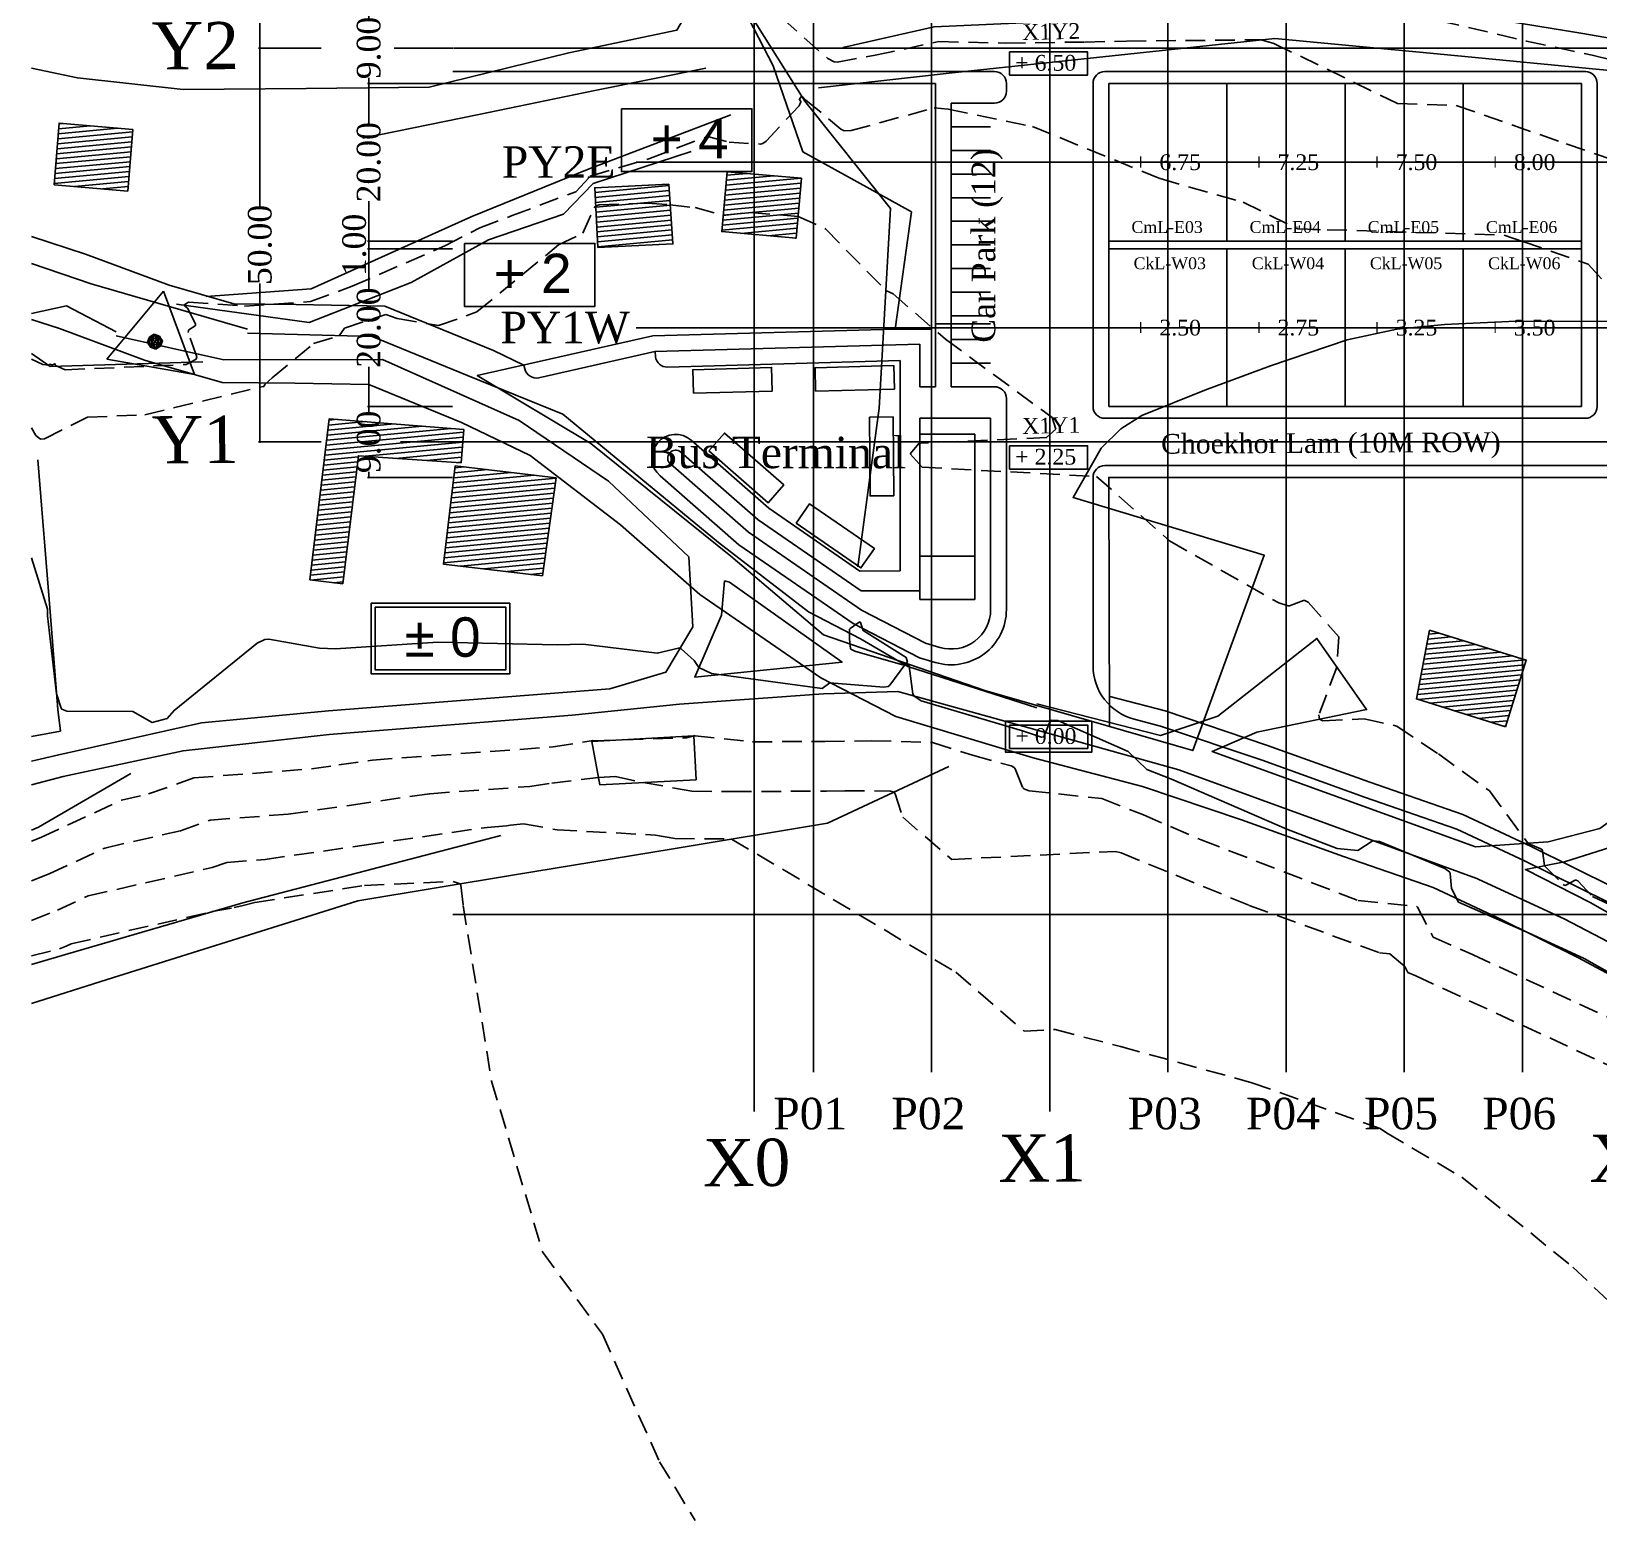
# Model space of a CAD drawing. Extents: x 15746 to 36625, y 87803 to 171760.
# Drawn here: x 15748.2 to 15947.2, y 88253.1 to 88442.1 of the extents above; entities that cross this region are included whole.
import ezdxf

# ---------------------------------------------------------------- set-up
doc = ezdxf.new("R2010")
doc.units = 0
doc.header["$LTSCALE"] = 5
doc.header["$MEASUREMENT"] = 0
doc.linetypes.add('A_CONTINUOUS_LINE', pattern=[0])
doc.linetypes.add('DASHED', pattern=[0.75, 0.5, -0.25])
for name, color, linetype in [('BOUNDARY', 7, 'FENCELINE2'), ('CONTOUR', 254, 'Continuous'), ('Demarcation', 7, 'Continuous'), ('EXISTING BUILDING', 21, 'Continuous'), ('EXISTING ROAD', 25, 'Continuous'), ('Phase1', 7, 'Continuous'), ('RELIEF', 255, 'Continuous'), ('STREAM & RIVER FRONT', 161, 'Continuous'), ('SURVEY', 7, 'A_CONTINUOUS_LINE'), ('text', 7, 'Continuous')]:
    doc.layers.add(name, color=color, linetype=linetype)
doc.styles.get("Standard").update_dxf_attribs({"font": 'TIMES.TTF', "height": 3})
doc.linetypes.add('FENCELINE2', pattern='A,0.25,-0.1,[132,ltypeshp.shx,S=0.1,R=0,X=-0.1,Y=0],-0.1,1', length=1.45)
doc.dimstyles.get("Standard").update_dxf_attribs({"dimtxt": 0.2, "dimasz": 0.3, "dimexe": 0.18, "dimexo": 0.0625, "dimgap": 0.09, "dimtad": 0, "dimzin": 0, "dimdsep": 46, "dimtxsty": 'Standard', "dimblk": 'DOT', "dimcen": 0.09, "dimadec": 0, "dimazin": 0, "dimtfac": 1, "dimtofl": 0, "dimtmove": 2, "dimatfit": 2, "dimfxl": 1, "dimtolj": 1, "dimtzin": 0, "dimarcsym": 0})
pattern_1 = [(5.3223326, (-54437.6184, 31781.70936), (-0.0579741825, 0.6223053866), [])]

# ---------------------------------------------------------------- blocks, each defined once
blk = doc.blocks.new('S022')
at = {"color": 0}
for p, q in [((-0.498, -0.286), (0.002, 0.584)), ((0.002, 0.584), (0.502, -0.286)), ((-0.078, 0.004), (0.062, 0.064)), ((-0.078, 0.004), (-0.068, 0.034)), ((-0.068, -0.026), (-0.078, 0.004)), ((0.082, 0.004), (-0.078, 0.004)), ((0.062, -0.056), (-0.078, 0.004)), ((-0.068, 0.034), (-0.058, 0.064)), ((0.002, 0.084), (-0.058, -0.056)), ((-0.058, 0.064), (-0.028, 0.074)), ((0.002, -0.076), (-0.058, 0.064)), ((-0.058, 0.064), (0.062, 0.064)), ((-0.058, -0.056), (-0.058, 0.064)), ((-0.058, 0.064), (0.082, 0.004)), ((0.082, 0.004), (-0.058, -0.056)), ((-0.028, 0.074), (0.002, 0.084)), ((0.002, 0.084), (0.032, 0.074)), ((0.002, -0.076), (0.002, 0.084)), ((0.062, -0.056), (0.002, 0.084)), ((0.062, 0.064), (0.002, -0.076)), ((0.032, 0.074), (0.062, 0.064)), ((0.062, 0.064), (0.072, 0.034)), ((0.062, 0.064), (0.062, -0.056)), ((0.072, 0.034), (0.082, 0.004)), ((0.082, 0.004), (0.072, -0.026)), ((-0.058, -0.056), (-0.068, -0.026)), ((-0.028, -0.066), (-0.058, -0.056)), ((-0.058, -0.056), (0.062, -0.056)), ((0.002, -0.076), (-0.028, -0.066)), ((0.032, -0.066), (0.002, -0.076)), ((0.062, -0.056), (0.032, -0.066)), ((0.072, -0.026), (0.062, -0.056)), ((0.502, -0.286), (-0.498, -0.286))]:
    blk.add_line(p, q, dxfattribs=at)
blk = doc.blocks.new('_Dot')
at = {"color": 0, "linetype": 'ByBlock', "lineweight": -2}
blk.add_line((-0.5, 0), (-1, 0), dxfattribs=at)
at = {"color": 0, "linetype": 'ByBlock', "const_width": 0.5}
blk.add_lwpolyline([(-0.25, 0, 1), (0.25, 0, 1)], format="xyb", close=True, dxfattribs=at)
blk = doc.blocks.new('*D79')
at = {"layer": 'Defpoints', "color": 0}
for p in [(15791.09, 88394.49), (15801.76, 88394.49), (15801.76, 88385.49)]:
    blk.add_point(p, dxfattribs=at)
at = {"layer": 'Demarcation', "color": 0, "lineweight": -2}
for p, q in [((15801.69, 88394.49), (15790.91, 88394.49)), ((15791.09, 88394.19), (15791.09, 88393.79)), ((15791.09, 88385.79), (15791.09, 88386.19)), ((15801.69, 88385.49), (15790.91, 88385.49))]:
    blk.add_line(p, q, dxfattribs=at)
at = {"layer": 'Demarcation', "color": 0, "lineweight": -2, "xscale": 0.3000000000000001, "yscale": 0.3000000000000001, "zscale": 0.3000000000000001}
for p, rotation in [((15791.09, 88394.49), 90), ((15791.09, 88385.49), 270)]:
    blk.add_blockref('_Dot', p, dxfattribs=dict(at, rotation=rotation))
at = {"layer": 'Demarcation', "color": 0, "insert": (15791.09, 88389.99), "char_height": 3, "attachment_point": 5, "rotation": 90}
blk.add_mtext('\\A1;9.00', dxfattribs=at)
blk = doc.blocks.new('*D80')
at = {"layer": 'Defpoints', "color": 0}
for p in [(15791.09, 88414.49), (15801.76, 88414.49), (15801.76, 88394.49)]:
    blk.add_point(p, dxfattribs=at)
at = {"layer": 'Demarcation', "color": 0, "lineweight": -2}
for p, q in [((15801.69, 88414.49), (15790.91, 88414.49)), ((15791.09, 88414.19), (15791.09, 88409.44)), ((15791.09, 88394.79), (15791.09, 88399.54)), ((15801.69, 88394.49), (15790.91, 88394.49))]:
    blk.add_line(p, q, dxfattribs=at)
at = {"layer": 'Demarcation', "color": 0, "lineweight": -2, "xscale": 0.3000000000000001, "yscale": 0.3000000000000001, "zscale": 0.3000000000000001}
for p, rotation in [((15791.09, 88414.49), 90), ((15791.09, 88394.49), 270)]:
    blk.add_blockref('_Dot', p, dxfattribs=dict(at, rotation=rotation))
at = {"layer": 'Demarcation', "color": 0, "insert": (15791.09, 88404.49), "char_height": 3, "attachment_point": 5, "rotation": 90}
blk.add_mtext('\\A1;20.00', dxfattribs=at)
blk = doc.blocks.new('*D81')
at = {"layer": 'Defpoints', "color": 0}
for p in [(15791.09, 88415.49), (15801.76, 88415.49), (15801.76, 88414.49)]:
    blk.add_point(p, dxfattribs=at)
at = {"layer": 'Demarcation', "color": 0, "lineweight": -2}
for p, q in [((15801.69, 88415.49), (15790.91, 88415.49)), ((15801.69, 88414.49), (15790.91, 88414.49)), ((15791.09, 88414.79), (15791.09, 88415.19))]:
    blk.add_line(p, q, dxfattribs=at)
at = {"layer": 'Demarcation', "color": 0, "lineweight": -2, "xscale": 0.3000000000000001, "yscale": 0.3000000000000001, "zscale": 0.3000000000000001}
for p, rotation in [((15791.09, 88415.49), 90), ((15791.09, 88414.49), 270)]:
    blk.add_blockref('_Dot', p, dxfattribs=dict(at, rotation=rotation))
at = {"layer": 'Demarcation', "color": 0, "insert": (15789.25, 88414.99), "char_height": 3, "attachment_point": 5, "rotation": 90}
blk.add_mtext('\\A1;1.00', dxfattribs=at)
blk = doc.blocks.new('*D82')
at = {"layer": 'Defpoints', "color": 0}
for p in [(15791.09, 88435.49), (15801.76, 88435.49), (15801.76, 88415.49)]:
    blk.add_point(p, dxfattribs=at)
at = {"layer": 'Demarcation', "color": 0, "lineweight": -2}
for p, q in [((15801.69, 88435.49), (15790.91, 88435.49)), ((15791.09, 88435.19), (15791.09, 88430.44)), ((15791.09, 88415.79), (15791.09, 88420.54)), ((15801.69, 88415.49), (15790.91, 88415.49))]:
    blk.add_line(p, q, dxfattribs=at)
at = {"layer": 'Demarcation', "color": 0, "lineweight": -2, "xscale": 0.3000000000000001, "yscale": 0.3000000000000001, "zscale": 0.3000000000000001}
for p, rotation in [((15791.09, 88435.49), 90), ((15791.09, 88415.49), 270)]:
    blk.add_blockref('_Dot', p, dxfattribs=dict(at, rotation=rotation))
at = {"layer": 'Demarcation', "color": 0, "insert": (15791.09, 88425.49), "char_height": 3, "attachment_point": 5, "rotation": 90}
blk.add_mtext('\\A1;20.00', dxfattribs=at)
blk = doc.blocks.new('*D83')
at = {"layer": 'Defpoints', "color": 0}
for p in [(15791.09, 88444.49), (15801.76, 88444.49), (15801.76, 88435.49)]:
    blk.add_point(p, dxfattribs=at)
at = {"layer": 'Demarcation', "color": 0, "lineweight": -2}
for p, q in [((15801.69, 88444.49), (15790.91, 88444.49)), ((15791.09, 88444.19), (15791.09, 88443.79)), ((15791.09, 88435.79), (15791.09, 88436.19)), ((15801.69, 88435.49), (15790.91, 88435.49))]:
    blk.add_line(p, q, dxfattribs=at)
at = {"layer": 'Demarcation', "color": 0, "lineweight": -2, "xscale": 0.3000000000000001, "yscale": 0.3000000000000001, "zscale": 0.3000000000000001}
for p, rotation in [((15791.09, 88444.49), 90), ((15791.09, 88435.49), 270)]:
    blk.add_blockref('_Dot', p, dxfattribs=dict(at, rotation=rotation))
at = {"layer": 'Demarcation', "color": 0, "insert": (15791.09, 88439.99), "char_height": 3, "attachment_point": 5, "rotation": 90}
blk.add_mtext('\\A1;9.00', dxfattribs=at)
blk = doc.blocks.new('*D88')
at = {"layer": 'Defpoints', "color": 0}
for p in [(15777.27, 88439.99), (15785.1, 88439.99), (15785.1, 88389.99)]:
    blk.add_point(p, dxfattribs=at)
at = {"layer": 'Demarcation', "color": 0, "lineweight": -2}
for p, q in [((15785.04, 88439.99), (15777.09, 88439.99)), ((15777.27, 88439.69), (15777.27, 88419.88)), ((15777.27, 88390.29), (15777.27, 88410.1)), ((15785.04, 88389.99), (15777.09, 88389.99))]:
    blk.add_line(p, q, dxfattribs=at)
at = {"layer": 'Demarcation', "color": 0, "lineweight": -2, "xscale": 0.3000000000000001, "yscale": 0.3000000000000001, "zscale": 0.3000000000000001}
for p, rotation in [((15777.27, 88439.99), 90), ((15777.27, 88389.99), 270)]:
    blk.add_blockref('_Dot', p, dxfattribs=dict(at, rotation=rotation))
at = {"layer": 'Demarcation', "color": 0, "insert": (15777.27, 88414.99), "char_height": 3, "attachment_point": 5, "rotation": 90}
blk.add_mtext('\\A1;50.00', dxfattribs=at)
blk = doc.blocks.new('*D89')
at = {"layer": 'Defpoints', "color": 0}
for p in [(15777.27, 88494.49), (15777.27, 88494.49), (15785.1, 88439.99)]:
    blk.add_point(p, dxfattribs=at)
at = {"layer": 'Demarcation', "color": 0, "lineweight": -2}
for p, q in [((15777.21, 88494.49), (15777.09, 88494.49)), ((15777.27, 88494.19), (15777.27, 88472.13)), ((15777.27, 88440.29), (15777.27, 88462.35)), ((15785.04, 88439.99), (15777.09, 88439.99))]:
    blk.add_line(p, q, dxfattribs=at)
at = {"layer": 'Demarcation', "color": 0, "lineweight": -2, "xscale": 0.3000000000000001, "yscale": 0.3000000000000001, "zscale": 0.3000000000000001}
for p, rotation in [((15777.27, 88494.49), 90), ((15777.27, 88439.99), 270)]:
    blk.add_blockref('_Dot', p, dxfattribs=dict(at, rotation=rotation))
at = {"layer": 'Demarcation', "color": 0, "insert": (15777.27, 88467.24), "char_height": 3, "attachment_point": 5, "rotation": 90}
blk.add_mtext('\\A1;54.50', dxfattribs=at)

msp = doc.modelspace()

# ---------------------------------------------------------------- hatches: boundary and pattern name
at = {"layer": 'EXISTING BUILDING'}
h = msp.add_hatch(dxfattribs=at)
h.set_pattern_fill('ANSI31', color=256, scale=5, angle=-39.67767, style=0)
h.set_pattern_definition(pattern_1)
h.paths.add_polyline_path([(15761.134, 88429.638), (15751.776, 88430.449), (15751.121, 88422.606), (15760.481, 88421.824)])
h = msp.add_hatch(dxfattribs=at)
h.set_pattern_fill('ANSI31', color=256, scale=5, angle=-39.67767, style=0)
h.set_pattern_definition(pattern_1)
h.paths.add_polyline_path([(15845.34, 88415.841), (15845.997, 88423.449), (15836.562, 88424.288), (15835.885, 88416.682)])
h = msp.add_hatch(dxfattribs=at)
h.set_pattern_fill('ANSI31', color=256, scale=5, angle=-39.67767, style=0)
h.set_pattern_definition(pattern_1)
h.paths.add_polyline_path([(15820.143, 88414.649), (15819.765, 88422.256), (15829.182, 88422.722), (15829.701, 88415.123)])
h = msp.add_hatch(dxfattribs=at)
h.set_pattern_fill('ANSI31', color=256, scale=5, angle=-39.67767, style=0)
h.set_pattern_definition(pattern_1)
h.paths.add_polyline_path([(15803.131, 88391.566), (15786.067, 88392.936), (15783.598, 88372.462), (15787.798, 88371.956), (15789.759, 88388.224), (15802.792, 88387.349)])
h.paths.add_polyline_path([(15813.124, 88372.988), (15800.563, 88374.485), (15802.055, 88386.974), (15814.891, 88385.44)])
h = msp.add_hatch(dxfattribs=at)
h.set_pattern_fill('ANSI31', color=256, scale=5, angle=-39.67767, style=0)
h.set_pattern_definition(pattern_1)
h.paths.add_polyline_path([(15935.378, 88353.838), (15938.022, 88362.291), (15925.739, 88366.074), (15924.071, 88357.376)])

# ---------------------------------------------------------------- linework, layer by layer
for p, q in [((15840.026, 88635.394), (15840.026, 88304.99)), ((15877.526, 88635.394), (15877.526, 88304.99)), ((15801.82, 88439.99), (16223.476, 88439.99)), ((15801.757, 88389.99), (16223.476, 88389.99)), ((15801.757, 88329.99), (16223.476, 88329.99))]:
    msp.add_line(p, q)
at = {"color": 254}
for p, q in [((15847.526, 88635.394), (15847.526, 88309.99)), ((15862.526, 88635.394), (15862.526, 88309.99)), ((15892.526, 88635.394), (15892.526, 88309.99)), ((15907.526, 88635.394), (15907.526, 88309.99)), ((15922.526, 88635.394), (15922.526, 88309.99)), ((15937.526, 88635.394), (15937.526, 88309.99)), ((15825.026, 88425.49), (16185.026, 88425.49)), ((15825.026, 88404.49), (16185.026, 88404.49))]:
    msp.add_line(p, q, dxfattribs=at)
at = {"color": 7}
for p, q in [((15857.894, 88404.31), (15862.526, 88404.31)), ((15827.475, 88400.803), (15827.457, 88401.448))]:
    msp.add_line(p, q, dxfattribs=at)
for points in [[(15872.401, 88439.498), (15882.329, 88439.498), (15882.329, 88436.546), (15872.401, 88436.546)], [(15872.401, 88389.498), (15882.329, 88389.498), (15882.329, 88386.546), (15872.401, 88386.546)], [(15871.93, 88354.539), (15882.858, 88354.539), (15882.858, 88350.588), (15871.93, 88350.588)], [(15872.43, 88354.039), (15882.358, 88354.039), (15882.358, 88351.088), (15872.43, 88351.088)]]:
    msp.add_lwpolyline(points, close=True, dxfattribs=at)
at = {"layer": 'BOUNDARY'}
msp.add_line((15751.965, 88353.271), (15751.615, 88356.026), dxfattribs=at)
for points in [[(15950.134, 88405.31), (15935.829, 88405.286), (15927.638, 88404.895), (15921.582, 88404.306), (15915.295, 88402.927), (15905.571, 88399.65), (15897.209, 88396.554), (15889.217, 88393.358), (15886.562, 88391.663), (15884.076, 88389.209), (15880.495, 88382.929), (15904.752, 88375.605), (15895.692, 88350.803), (15869.286, 88358.429), (15848.803, 88365.493), (15837.044, 88375.488), (15819.258, 88389.777), (15804.851, 88398.41), (15827.144, 88403.44), (15857.894, 88404.31), (15857.894, 88404.31), (15859.994, 88419.19), (15846.171, 88426.823), (15842.415, 88437.719), (15836.816, 88448.558)], [(15749.049, 88387.709), (15750.629, 88368.401), (15751.615, 88356.026)], [(15948.687, 88362.07), (15948.687, 88385.49), (15945.281, 88385.49), (15931.814, 88385.49), (15917.239, 88385.49), (15905.909, 88385.49), (15885.026, 88385.49), (15885.117, 88353.858)], [(15751.965, 88353.271), (15748.245, 88352.604)]]:
    msp.add_lwpolyline(points, dxfattribs=at)
at = {"layer": 'CONTOUR', "color": 253, "linetype": 'DASHED'}
for points in [[(15840.731, 88446.258), (15849.357, 88438.653), (15850.163, 88438.224), (15850.551, 88438.203), (15855.365, 88439.07), (15863.463, 88440.795), (15871.943, 88440.617), (15882.015, 88440.746), (15887.281, 88440.858), (15904.382, 88441.031), (15905.984, 88440.575), (15921.679, 88432.934), (15929.12, 88432.711), (15943.099, 88427.82), (15962.556, 88421.139)], [(15923.38, 88444.319), (15938.033, 88440.866), (15946.38, 88439.07), (15951.302, 88437.867)], [(15748.245, 88400.491), (15749.719, 88399.821), (15750.411, 88399.732), (15750.416, 88399.734), (15750.459, 88399.773), (15750.523, 88399.811), (15750.706, 88399.871), (15750.721, 88399.871), (15750.732, 88399.863), (15750.812, 88399.743), (15750.822, 88399.735), (15750.857, 88399.736), (15751.212, 88399.899), (15751.25, 88399.892), (15751.255, 88399.878), (15751.207, 88399.725), (15751.211, 88399.711), (15752.533, 88399.132), (15767.916, 88399.825), (15769.182, 88400.506), (15769.236, 88400.802), (15768.174, 88403.858), (15768.184, 88404.142), (15768.234, 88404.211), (15769.05, 88404.743), (15769.098, 88404.815), (15769.079, 88404.997), (15768.061, 88406.97), (15767.633, 88407.284), (15767.619, 88407.333), (15768.177, 88407.718), (15775.298, 88407.237), (15783.675, 88407.799), (15788.966, 88409.751), (15800.722, 88414.86), (15805.168, 88417.169), (15809.287, 88418.717), (15817.347, 88421.742), (15819.191, 88423.711), (15826.646, 88425.915), (15834.079, 88428.773), (15836.812, 88428.036), (15840.794, 88427.796), (15841.106, 88427.851), (15841.539, 88428.156), (15845.708, 88432.66), (15845.934, 88433.152), (15845.929, 88433.179), (15845.768, 88433.444), (15845.761, 88433.471), (15845.772, 88433.507), (15845.996, 88433.875), (15846.03, 88433.896), (15846.087, 88433.878), (15846.581, 88433.386), (15851.016, 88429.683), (15851.431, 88429.484), (15852.303, 88429.5), (15862.853, 88432.392), (15864.635, 88432.218), (15875.325, 88430.029), (15891.537, 88423.408), (15902.071, 88420.414), (15909.013, 88417.034), (15935.204, 88416.249), (15937.579, 88415.418), (15945.903, 88412.56), (15962.072, 88394.774)], [(15748.245, 88391.763), (15748.804, 88390.802), (15749.404, 88390.345), (15749.909, 88390.382), (15755.361, 88393.119), (15762.662, 88393.44), (15777.705, 88397.028), (15777.797, 88397.055), (15777.804, 88397.059), (15777.813, 88397.072), (15777.895, 88397.256), (15778.827, 88398.139), (15784.07, 88402.473), (15787.319, 88403.452), (15787.989, 88404.447), (15793.264, 88406.142), (15794.671, 88405.651), (15799.926, 88404.756), (15804.814, 88406.483), (15815.171, 88414.996), (15818.267, 88416.477), (15819.696, 88419.71), (15819.881, 88419.926), (15820.347, 88420.082), (15826.441, 88420.274), (15829.362, 88420.081), (15832.5, 88419.732), (15836.069, 88418.74), (15839.511, 88419.108), (15845.578, 88418.603), (15849.083, 88417.026), (15856.708, 88409.211), (15857.636, 88408.778), (15864.315, 88403.01), (15877.821, 88393.083), (15878.299, 88391.614), (15877.114, 88390.529), (15860.943, 88389.84), (15859.808, 88388.461), (15861.334, 88386.781), (15883.476, 88385.594), (15892.747, 88377.413), (15906.594, 88369.551), (15907.801, 88369.184), (15907.964, 88369.202), (15909.751, 88369.874), (15909.918, 88369.879), (15910.326, 88369.636), (15914.225, 88365.238), (15913.98, 88361.415), (15911.694, 88355.342), (15911.782, 88354.783), (15912.193, 88354.577), (15917.459, 88354.838), (15921.573, 88353.918), (15926.863, 88350.381), (15933.349, 88345.694), (15938.252, 88339.035), (15939.892, 88338.337), (15940.005, 88338.249), (15940.067, 88338.107), (15940.357, 88336.185), (15942.698, 88333.81), (15942.94, 88333.689), (15943.058, 88333.706), (15944.24, 88334.356), (15944.357, 88334.373), (15944.553, 88334.271), (15946.413, 88332.301), (15953.457, 88328.963)], [(15748.245, 88339.294), (15749.446, 88339.767), (15759.683, 88344.518), (15763.122, 88345.301), (15768.855, 88347.349), (15783.808, 88348.487), (15787.264, 88348.986), (15791.546, 88349.604), (15814.508, 88351.272), (15819.343, 88352.034), (15819.464, 88352.109), (15819.684, 88352.064), (15831.437, 88352.442), (15832.339, 88352.688), (15832.34, 88352.69), (15832.351, 88352.706), (15832.352, 88352.707), (15832.36, 88352.708), (15832.455, 88352.694), (15839.791, 88351.925), (15848.995, 88351.974), (15854.904, 88352.054), (15862.644, 88351.836), (15867.705, 88350.216), (15872.646, 88348.854), (15873.003, 88348.659), (15873.134, 88348.484), (15874.097, 88346.134), (15874.237, 88345.963), (15874.927, 88345.688), (15884.149, 88344.727), (15889.433, 88342.642), (15896.745, 88339.482), (15916.704, 88331.765), (15924.093, 88331.05), (15924.209, 88330.95), (15926.21, 88327.115), (15931.191, 88324.925), (15949.026, 88316.662)], [(15748.245, 88334.276), (15750.513, 88335.17), (15757.56, 88338.44), (15767.172, 88340.631), (15770.964, 88341.985), (15780.859, 88342.739), (15788.881, 88343.897), (15798.82, 88345.333), (15811.531, 88346.255), (15814.306, 88346.692), (15820.251, 88347.392), (15822.404, 88347.499), (15825.93, 88346.753), (15832.114, 88345.651), (15837.175, 88345.601), (15849.2, 88345.665), (15851.52, 88345.698), (15857.322, 88345.674), (15857.768, 88345.521), (15857.919, 88345.317), (15858.868, 88342.344), (15865.082, 88336.992), (15885.868, 88338.014), (15886.603, 88337.821), (15902.866, 88331.157), (15919.382, 88325.149), (15920.72, 88325.019), (15922.591, 88323.413), (15922.99, 88322.647), (15923.984, 88322.211), (15952.692, 88308.91)], [(15748.245, 88329.258), (15751.58, 88330.572), (15755.438, 88332.362), (15771.22, 88335.96), (15773.074, 88336.622), (15777.909, 88336.99), (15790.498, 88338.808), (15806.095, 88341.06), (15808.554, 88341.238), (15809.09, 88341.322), (15810.737, 88341.517), (15814.992, 88340.743), (15827.488, 88340.086), (15829.939, 88339.649), (15837.148, 88339.578), (15865.611, 88322.663), (15874.275, 88315.2), (15878.231, 88315.394), (15886.527, 88313.232), (15903.192, 88308.654), (15919.459, 88302.818), (15920.275, 88302.307), (15929.846, 88296.658), (15943.926, 88285.246), (15952.864, 88276.79)], [(15748.245, 88324.776), (15751.806, 88325.643), (15752.646, 88325.974), (15753.315, 88326.284), (15771.201, 88330.362), (15774.002, 88330.881), (15774.986, 88331.121), (15776.635, 88331.524), (15790.553, 88333.693), (15801.796, 88334.208), (15802.674, 88333.893), (15802.777, 88333.706), (15803.067, 88331.148), (15806.672, 88308.84), (15813.136, 88287.186), (15820.733, 88276.721), (15827.988, 88260.544), (15832.507, 88253.061)]]:
    msp.add_lwpolyline(points, dxfattribs=at)
at = {"layer": 'CONTOUR', "color": 7}
for points in [[(15823.144, 88432.289), (15839.713, 88432.289), (15839.713, 88424.311), (15823.144, 88424.311)], [(15803.215, 88415.176), (15819.784, 88415.176), (15819.784, 88407.197), (15803.215, 88407.197)], [(15791.406, 88369.518), (15808.975, 88369.518), (15808.975, 88360.54), (15791.406, 88360.54)], [(15791.906, 88369.018), (15808.475, 88369.018), (15808.475, 88361.04), (15791.906, 88361.04)]]:
    msp.add_lwpolyline(points, close=True, dxfattribs=at)
msp.add_lwpolyline([(15748.245, 88375.271), (15750.303, 88368.741), (15750.282, 88367.896), (15751.459, 88357.998), (15752.017, 88356.179), (15752.108, 88356.053), (15752.751, 88355.83), (15761.131, 88355.782), (15763.589, 88354.379), (15765.479, 88354.894), (15766.372, 88355.905), (15776.925, 88364.449), (15777.891, 88364.924), (15778.408, 88364.947), (15784.842, 88363.789), (15786.871, 88363.736), (15799.831, 88364.589), (15814.987, 88364.24), (15818.293, 88364.325), (15827.704, 88363.171), (15830.38, 88363.818), (15830.6, 88363.815), (15830.755, 88363.732), (15832.378, 88362.239), (15832.982, 88361.337), (15834.603, 88360.573), (15848.652, 88358.706), (15849.623, 88359.405), (15856.461, 88358.858), (15857, 88358.949), (15857.224, 88359.112), (15859.151, 88361.681), (15859.454, 88361.775), (15859.696, 88361.521), (15860.165, 88358), (15860.304, 88357.725), (15861.21, 88357.14), (15874.076, 88353.316), (15876.491, 88352.532), (15876.7, 88352.545), (15876.829, 88352.67), (15877.596, 88354.527), (15877.73, 88354.649), (15878.545, 88354.64), (15887.48, 88350.676), (15889.834, 88348.428), (15892.98, 88347.187), (15907.636, 88340.852), (15914.024, 88338.382), (15916.635, 88338.129), (15918.472, 88339.312), (15918.637, 88339.367), (15919.403, 88339.247), (15927.697, 88335.852), (15928.315, 88335.373), (15928.372, 88335.227), (15928.541, 88333.283), (15929.43, 88331.58), (15938.398, 88327.639), (15945.361, 88324.413), (15957.333, 88317.666)], dxfattribs=at)
at = {"layer": 'CONTOUR', "color": 33}
msp.add_lwpolyline([(15853.458, 88367.148), (15853.525, 88367.082), (15853.833, 88366.042), (15859.292, 88362.633), (15859.459, 88362.011), (15858.843, 88361.708), (15852.77, 88363.407), (15852.292, 88363.688), (15852.251, 88363.774), (15852.115, 88364.944), (15852.107, 88366.126), (15852.13, 88366.217), (15852.21, 88366.307), (15853.329, 88367.129), (15853.458, 88367.148)], dxfattribs=at)
at = {"layer": 'Demarcation'}
msp.add_line((15801.757, 88439.99), (15794.321, 88439.99), dxfattribs=at)
at = {"layer": 'EXISTING BUILDING'}
for p, q in [((15803.131, 88391.566), (15802.792, 88387.349)), ((15814.891, 88385.44), (15802.055, 88386.974)), ((15813.124, 88372.988), (15814.891, 88385.44)), ((15783.598, 88372.462), (15787.798, 88371.956))]:
    msp.add_line(p, q, dxfattribs=at)
for points in [[(15761.134, 88429.638), (15751.776, 88430.449), (15751.121, 88422.606)], [(15761.134, 88429.638), (15760.481, 88421.824), (15751.121, 88422.606)], [(15845.34, 88415.841), (15835.885, 88416.682), (15836.562, 88424.288)], [(15845.34, 88415.841), (15845.997, 88423.449), (15836.562, 88424.288)], [(15820.143, 88414.649), (15819.765, 88422.256), (15829.182, 88422.722)], [(15820.143, 88414.649), (15829.701, 88415.123), (15829.182, 88422.722)], [(15803.131, 88391.566), (15786.067, 88392.936), (15783.598, 88372.462)], [(15802.792, 88387.349), (15789.759, 88388.224), (15787.798, 88371.956)], [(15813.124, 88372.988), (15800.563, 88374.485), (15802.055, 88386.974)], [(15925.739, 88366.074), (15924.071, 88357.376), (15935.378, 88353.838)], [(15935.378, 88353.838), (15938.022, 88362.291), (15925.739, 88366.074)], [(15832.638, 88347.1), (15832.352, 88352.661), (15819.409, 88351.947)], [(15832.638, 88347.1), (15820.421, 88346.47), (15819.409, 88351.947)]]:
    msp.add_lwpolyline(points, dxfattribs=at)
at = {"layer": 'EXISTING ROAD'}
for p, q in [((15775.669, 88404.297), (15755.845, 88410.039)), ((15758.997, 88403.955), (15752.711, 88407.247)), ((15821.506, 88384.99), (15831.699, 88375.422)), ((15836.89, 88372.176), (15836.257, 88372.339)), ((15785.981, 88355.84), (15821.67, 88358.665)), ((15875.878, 88356.747), (15891.57, 88352.71)), ((15786.04, 88352.838), (15816.892, 88355.291))]:
    msp.add_line(p, q, dxfattribs=at)
for points in [[(15748.245, 88416.056), (15755.119, 88413.837), (15765.742, 88409.885), (15773.951, 88407.52), (15781.842, 88407.428), (15793.133, 88407.222), (15806.896, 88401.613), (15810.779, 88399.748)], [(15748.245, 88412.637), (15755.845, 88410.039)], [(15752.711, 88407.247), (15748.245, 88406.309)], [(15875.878, 88356.247), (15859.524, 88361.473), (15853.524, 88364.996), (15846.917, 88368.42), (15835.469, 88377.232), (15825.599, 88385.362), (15815.728, 88393.493), (15803.613, 88398.439), (15791.498, 88403.384), (15775.669, 88403.797)], [(15821.506, 88384.99), (15810.175, 88392.714), (15792.844, 88400.469), (15772.689, 88400.416), (15758.997, 88403.455)], [(15821.67, 88358.665), (15828.803, 88360.769), (15832.201, 88366.532), (15831.699, 88375.422)], [(15836.257, 88372.339), (15835.86, 88367.997), (15832.465, 88360.141), (15851.161, 88362.031), (15836.89, 88372.176)], [(15891.57, 88352.71), (15898.88, 88355.157), (15911.453, 88365.039), (15917.755, 88356.005), (15903.801, 88353.154), (15898.149, 88350.687), (15914.862, 88344.631), (15931.575, 88338.576), (15940.785, 88339.21), (15947.382, 88340.899), (15950.706, 88343.333), (15952.35, 88347.511), (15959.342, 88344.87), (15950.362, 88339.051), (15942.89, 88336.697), (15937.926, 88335.694), (15946.146, 88331.542)], [(15893.905, 88348.373), (15874.857, 88353.697), (15858.229, 88358.301), (15848.8, 88358.003), (15830.531, 88356.713), (15816.892, 88355.291)], [(15885.151, 88357.681), (15892.182, 88355.833), (15905.159, 88351.464), (15918.151, 88346.792), (15929.967, 88342.692), (15938.647, 88338.622), (15949.243, 88333.404)], [(15748.245, 88349.456), (15751.722, 88350.282), (15769.854, 88354.313), (15785.981, 88355.84)], [(15786.04, 88352.838), (15767.505, 88350.777), (15752.3, 88347.527), (15748.245, 88346.476)], [(15893.905, 88348.373), (15912.763, 88341.497), (15931.622, 88334.622)], [(15958.785, 88321.115), (15942.852, 88329.436), (15931.461, 88334.681)], [(15993.457, 88311.472), (15983.856, 88313.755), (15961.728, 88322.688), (15946.146, 88331.542)]]:
    msp.add_lwpolyline(points, dxfattribs=at)
at = {"layer": 'Phase1'}
for p, q in [((15840.026, 88444.49), (15840.026, 88435.49)), ((15884.526, 88436.99), (15945.526, 88436.99)), ((15840.026, 88435.49), (15863.026, 88435.49)), ((15883.026, 88435.49), (15883.026, 88394.49)), ((15885.026, 88435.49), (15885.026, 88394.49)), ((15885.026, 88435.49), (15945.026, 88435.49)), ((15900.026, 88435.49), (15900.026, 88415.49)), ((15915.026, 88435.49), (15915.026, 88415.49)), ((15930.026, 88435.49), (15930.026, 88415.49)), ((15945.026, 88435.49), (15945.026, 88394.49)), ((15947.026, 88435.49), (15947.026, 88394.49)), ((15870.526, 88432.99), (15865.026, 88432.99)), ((15870.026, 88429.99), (15865.026, 88429.99)), ((15870.026, 88426.99), (15865.026, 88426.99)), ((15870.026, 88423.99), (15865.026, 88423.99)), ((15870.026, 88420.99), (15865.026, 88420.99)), ((15870.026, 88417.99), (15865.026, 88417.99)), ((15870.026, 88414.99), (15865.026, 88414.99)), ((15885.026, 88415.49), (15945.026, 88415.49)), ((15885.026, 88414.49), (15945.026, 88414.49)), ((15900.026, 88414.49), (15900.026, 88394.49)), ((15915.026, 88414.49), (15915.026, 88394.49)), ((15930.026, 88414.49), (15930.026, 88394.49)), ((15870.026, 88411.99), (15865.026, 88411.99)), ((15870.026, 88408.99), (15865.026, 88408.99)), ((15870.026, 88405.99), (15865.026, 88405.99)), ((15861.026, 88402.398), (15827.395, 88401.446)), ((15870.026, 88402.99), (15865.026, 88402.99)), ((15810.779, 88399.748), (15810.889, 88399.26)), ((15827.395, 88401.446), (15812.682, 88398.127)), ((15858.526, 88400.326), (15829.006, 88399.491)), ((15870.026, 88399.99), (15865.026, 88399.99)), ((15863.026, 88396.99), (15861.026, 88396.99)), ((15870.526, 88396.99), (15865.026, 88396.99)), ((15885.026, 88394.49), (15945.026, 88394.49)), ((15870.026, 88392.99), (15861.026, 88392.99)), ((15861.026, 88392.99), (15861.026, 88390.99)), ((15884.526, 88392.99), (15945.526, 88392.99)), ((15801.757, 88389.99), (15795.121, 88389.99)), ((15832.009, 88390.198), (15841.851, 88381.575)), ((15868.026, 88390.99), (15861.026, 88390.99)), ((15861.026, 88390.99), (15861.026, 88369.99)), ((15830.691, 88388.694), (15840.502, 88380.098)), ((15829.373, 88387.189), (15839.272, 88378.516)), ((15828.055, 88385.685), (15838.041, 88376.935)), ((15840.502, 88380.098), (15853.577, 88371.098)), ((15853.433, 88373.602), (15841.851, 88381.575)), ((15838.041, 88376.935), (15852.59, 88366.921)), ((15868.026, 88375.49), (15861.026, 88375.49)), ((15853.433, 88373.602), (15858.526, 88373.64)), ((15853.577, 88371.098), (15861.026, 88371.098)), ((15868.026, 88369.99), (15861.026, 88369.99)), ((15853.618, 88368.641), (15861.765, 88364.461)), ((15852.59, 88366.921), (15861.014, 88362.599)), ((15861.014, 88362.599), (15863.004, 88361.999))]:
    msp.add_line(p, q, dxfattribs=at)
at = {"layer": 'Phase1', "color": 7}
for p, q in [((15870.526, 88436.99), (15840.026, 88436.99)), ((15863.026, 88396.99), (15863.026, 88435.49)), ((15872.026, 88434.49), (15872.026, 88435.49)), ((15865.026, 88396.99), (15865.026, 88432.99)), ((15863.026, 88404.973), (15870.026, 88404.973)), ((15861.026, 88396.99), (15861.026, 88402.398)), ((15858.526, 88373.64), (15858.526, 88400.326)), ((15872.026, 88368.7), (15872.026, 88395.49)), ((15870.026, 88392.99), (15870.026, 88368.7)), ((15868.026, 88390.99), (15868.026, 88369.99)), ((15829.373, 88387.189), (15839.272, 88378.516)), ((15839.272, 88378.516), (15853.618, 88368.641)), ((15839.272, 88378.516), (15853.618, 88368.641)), ((15853.618, 88368.641), (15861.765, 88364.461)), ((15861.765, 88364.461), (15863.582, 88363.913))]:
    msp.add_line(p, q, dxfattribs=at)
at = {"layer": 'Phase1', "color": 254}
msp.add_line((15801.757, 88435.49), (15840.026, 88435.49), dxfattribs=at)
msp.add_lwpolyline([(15840.026, 88436.99), (15801.757, 88436.99)], dxfattribs=at)
at = {"layer": 'Phase1', "color": 7}
msp.add_lwpolyline([(15748.245, 88405.548), (15751.837, 88404.388), (15762.61, 88400.38), (15772.482, 88397.537), (15781.692, 88397.429), (15791.086, 88397.257), (15802.84, 88392.467), (15811.576, 88388.271), (15823.021, 88379.459), (15833.121, 88370.61), (15848.48, 88360.038), (15858.008, 88355.149), (15875.405, 88349.903), (15889.313, 88346.247), (15901.871, 88342.02), (15914.82, 88337.363), (15926.195, 88333.416), (15934.315, 88329.609), (15944.667, 88324.511), (15957.348, 88317.7)], dxfattribs=at)
at = {"layer": 'Phase1'}
for points in [[(15832.299, 88396.158), (15842.295, 88396.436), (15842.212, 88399.435), (15832.216, 88399.157)], [(15847.813, 88396.414), (15857.809, 88396.691), (15857.726, 88399.69), (15847.73, 88399.412)], [(15854.651, 88393.135), (15854.725, 88383.135), (15857.725, 88383.157), (15857.651, 88393.157)], [(15834.255, 88388.841), (15841.793, 88382.27), (15843.764, 88384.531), (15836.227, 88391.102)], [(15845.327, 88379.658), (15853.563, 88373.986), (15855.265, 88376.457), (15847.029, 88382.128)]]:
    msp.add_lwpolyline(points, close=True, dxfattribs=at)
at = {"layer": 'Phase1', "color": 7}
msp.add_lwpolyline([(15953.781, 88386.99), (15884.526, 88386.99, 0.4142136), (15883.026, 88385.49), (15883.026, 88361.569, 0.340789), (15888.246, 88354.799), (15891.608, 88353.916), (15904.501, 88349.576), (15917.485, 88344.907), (15929.212, 88340.837), (15937.78, 88336.82), (15948.328, 88331.626)], format="xyb", dxfattribs=at)
for centre, radius, start, end in [((15870.526, 88435.49), 1.5, 360, 90), ((15865.026, 88368.7), 7, 253.2169, 360), ((15865.026, 88368.7), 5, 253.2169, 360)]:
    msp.add_arc(centre, radius, start, end, dxfattribs=at)
at = {"layer": 'Phase1'}
for centre, radius, start, end in [((15884.526, 88435.49), 1.5, 90, 180), ((15945.526, 88435.49), 1.5, 0, 90), ((15870.526, 88434.49), 1.5, 270, 360), ((15828.964, 88400.99), 1.5, 187.16724, 271.62084), ((15812.352, 88399.59), 1.5, 192.71365, 282.71365), ((15870.526, 88395.49), 1.5, 360, 90), ((15884.526, 88394.49), 1.5, 180, 270), ((15945.526, 88394.49), 1.5, 270, 0), ((15830.032, 88387.941), 3, 48.77576, 228.77576), ((15830.032, 88387.941), 1, 48.77576, 228.77576)]:
    msp.add_arc(centre, radius, start, end, dxfattribs=at)
for p in [(15877.526, 88439.99), (15877.526, 88439.797), (15877.526, 88389.99), (15877.526, 88389.797), (15877.555, 88354.338)]:
    msp.add_point(p, dxfattribs=at)
at = {"layer": 'RELIEF'}
for p, q in [((15748.245, 88401.228), (15750.641, 88399.574)), ((15750.641, 88399.574), (15770.018, 88400.147))]:
    msp.add_line(p, q, dxfattribs=at)
for points in [[(15851.282, 88440.064), (15862.852, 88442.68), (15876.989, 88443.312), (15890.439, 88444.038), (15906.839, 88446.189), (15922.59, 88445.525), (15944.951, 88441.858), (15960.3, 88439.217)], [(15848.173, 88434.955), (15864.763, 88436.784), (15885.436, 88439), (15906.109, 88441.217), (15926.706, 88439.243), (15947.304, 88437.27), (15967.901, 88435.296), (15985.977, 88425.481), (15999.338, 88422.364), (16012.699, 88419.248)], [(15790.346, 88428.531), (15805.063, 88431.564), (15819.781, 88434.597), (15833.86, 88437.43)], [(15770.449, 88408.461), (15783.779, 88409.421), (15804.157, 88418.592), (15818.859, 88424.551), (15837.043, 88431.51)], [(15831.998, 88426.853), (15819.555, 88422.789), (15815.804, 88418.878), (15806.269, 88415.62), (15796.457, 88410.229), (15783.506, 88405.167), (15766.658, 88407.464)], [(15748.245, 88340.702), (15749.144, 88341.068), (15760.864, 88347.905)], [(15807.839, 88340.034), (15791.464, 88335.766), (15775.089, 88331.497), (15752.869, 88325.009), (15748.245, 88323.658)]]:
    msp.add_lwpolyline(points, dxfattribs=at)
at = {"layer": 'STREAM & RIVER FRONT'}
for points in [[(15950.087, 88589.219), (15935.956, 88583.539), (15921.824, 88577.858), (15903.212, 88567.673), (15884.599, 88557.488), (15866.9, 88555.944), (15849.2, 88554.4), (15835.514, 88552.66), (15836.475, 88539.291), (15833.865, 88523.628), (15831.255, 88507.966), (15835.362, 88489.372), (15839.47, 88470.779), (15836.372, 88452.866), (15830.197, 88442.262), (15816.496, 88439.357), (15798.752, 88435.016)], [(15836.816, 88448.558), (15846.439, 88433.246), (15857.301, 88419.629), (15856.579, 88406.959), (15855.857, 88394.29), (15853.184, 88374.112)], [(15748.245, 88437.419), (15754.094, 88436.188), (15767.513, 88434.703)], [(15798.752, 88435.016), (15783.133, 88434.859), (15767.513, 88434.703)], [(15864.737, 88348.772), (15849.332, 88341.588), (15829.454, 88338.31), (15809.577, 88335.032), (15789.7, 88331.753), (15773.778, 88326.746), (15757.857, 88321.739), (15748.245, 88318.716)]]:
    msp.add_lwpolyline(points, dxfattribs=at)
at = {"layer": 'text'}
msp.add_line((15862.526, 88356.749), (15862.526, 88356.749), dxfattribs=at)

# ---------------------------------------------------------------- block references
at = {"layer": 'SURVEY', "color": 16, "xscale": 11.25, "yscale": 11.25, "zscale": 11.25, "rotation": 230.3223326313388}
msp.add_blockref('S022', (15763.921, 88402.771), dxfattribs=at)
msp.add_blockref('S022', (15763.921, 88402.771), dxfattribs=at)
msp.add_blockref('S022', (15763.921, 88402.771), dxfattribs=at)
msp.add_blockref('S022', (15763.921, 88402.771), dxfattribs=at)

# ---------------------------------------------------------------- texts
at = {"color": 7, "char_height": 2, "width": 9.1695, "attachment_point": 1}
for s, insert in [('+ 6.50', (15873.147, 88439.108)), ('+  6.75', (15888.231, 88426.497)), ('+  7.25', (15903.231, 88426.497)), ('+  7.50', (15918.231, 88426.497)), ('+  8.00', (15933.231, 88426.497)), ('+  2.50', (15888.231, 88405.497)), ('+  2.75', (15903.231, 88405.497)), ('+  3.25', (15918.231, 88405.497)), ('+  3.50', (15933.231, 88405.497)), ('+ 2.25', (15873.147, 88389.108)), ('+ 0.00', (15873.176, 88353.65))]:
    msp.add_mtext(s, dxfattribs=dict(at, insert=insert))
at = {"layer": 'CONTOUR', "color": 7, "char_height": 5, "attachment_point": 1}
for s, insert, width in [('{\\fArial|b0|i0|c0|p32;+ 4}', (15826.861, 88430.991), 11.8409), ('{\\fArial|b0|i0|c0|p32;+ 2}', (15806.932, 88413.878), 11.8409), ('{\\fArial|b0|i0|c0|p32;± 0}', (15795.623, 88367.72), 12.41447)]:
    msp.add_mtext(s, dxfattribs=dict(at, insert=insert, width=width))
at = {"layer": 'Demarcation', "char_height": 6, "width": 11.9196, "attachment_point": 1, "rotation": 0.32233}
for s, insert in [('Y2', (15763.511, 88443.251)), ('Y1', (15763.511, 88393.251)), ('X0', (15833.503, 88301.493)), ('X1', (15871.003, 88302.055)), ('X2', (15946.003, 88302.055))]:
    msp.add_mtext(s, dxfattribs=dict(at, insert=insert))
at = {"layer": 'Demarcation', "char_height": 4, "attachment_point": 1}
for s, insert, width in [('PY2E', (15807.97, 88427.515), 16.3076), ('PY1W', (15807.787, 88406.515), 16.3076), ('P01', (15842.428, 88306.735), 10.0378), ('P02', (15857.428, 88306.735), 10.0378), ('P03', (15887.428, 88306.735), 10.0378), ('P04', (15902.428, 88306.735), 10.0378), ('P05', (15917.428, 88306.735), 10.0378), ('P06', (15932.428, 88306.735), 10.0378)]:
    msp.add_mtext(s, dxfattribs=dict(at, insert=insert, width=width))
at = {"layer": 'text', "attachment_point": 1}
for s, insert, char_height, width, rotation in [('X1Y2', (15873.998, 88442.997), 2, 7.5657, 1.32233), ('Car Park (12)', (15867.612, 88402.583), 3, 25.1412, 90), ('X1Y1', (15873.998, 88392.997), 2, 7.5657, 1.32233), ('Bus Terminal', (15826.25, 88390.672), 4, 34.02699, 359.94488), ('Choekhor Lam (10M ROW)', (15891.656, 88390.988), 2.5, 52.84538, 0.32233)]:
    msp.add_mtext(s, dxfattribs=dict(at, insert=insert, char_height=char_height, width=width, rotation=rotation))
at = {"layer": 'text', "char_height": 1.5, "attachment_point": 1, "line_spacing_factor": 1.5}
for s, insert, width in [('CmL-E03', (15887.901, 88418.014), 9.8102), ('CmL-E04', (15902.901, 88418.014), 9.8102), ('CmL-E05', (15917.901, 88418.014), 9.8102), ('CmL-E06', (15932.901, 88418.014), 9.8102), ('CkL-W03', (15888.175, 88413.414), 8.8334), ('CkL-W04', (15903.175, 88413.414), 8.8334), ('CkL-W05', (15918.175, 88413.414), 8.8334), ('CkL-W06', (15933.175, 88413.414), 8.8334)]:
    msp.add_mtext(s, dxfattribs=dict(at, insert=insert, width=width))

# ---------------------------------------------------------------- dimensions: what is measured, and where the dimension line sits
at = {"layer": 'Demarcation'}
for base, p1, p2, picture, middle in [((15777.272, 88494.49), (15785.099, 88439.99), (15777.272, 88494.49), '*D89', (15777.272, 88467.24)), ((15791.092, 88444.49), (15801.757, 88435.49), (15801.757, 88444.49), '*D83', (15791.092, 88439.99)), ((15777.272, 88439.99), (15785.099, 88389.99), (15785.099, 88439.99), '*D88', (15777.272, 88414.99)), ((15791.092, 88435.49), (15801.757, 88415.49), (15801.757, 88435.49), '*D82', (15791.092, 88425.49)), ((15791.092, 88415.49), (15801.757, 88414.49), (15801.757, 88415.49), '*D81', (15789.247, 88414.99)), ((15791.092, 88414.49), (15801.757, 88394.49), (15801.757, 88414.49), '*D80', (15791.092, 88404.49)), ((15791.092, 88394.49), (15801.757, 88385.49), (15801.757, 88394.49), '*D79', (15791.092, 88389.99))]:
    dim = msp.add_linear_dim(base=base, p1=p1, p2=p2, angle=90, dimstyle='Standard', dxfattribs=at)
    dim.commit()
    dim.dimension.update_dxf_attribs({"geometry": picture, "text_midpoint": middle})

doc.saveas('drawing.dxf')
